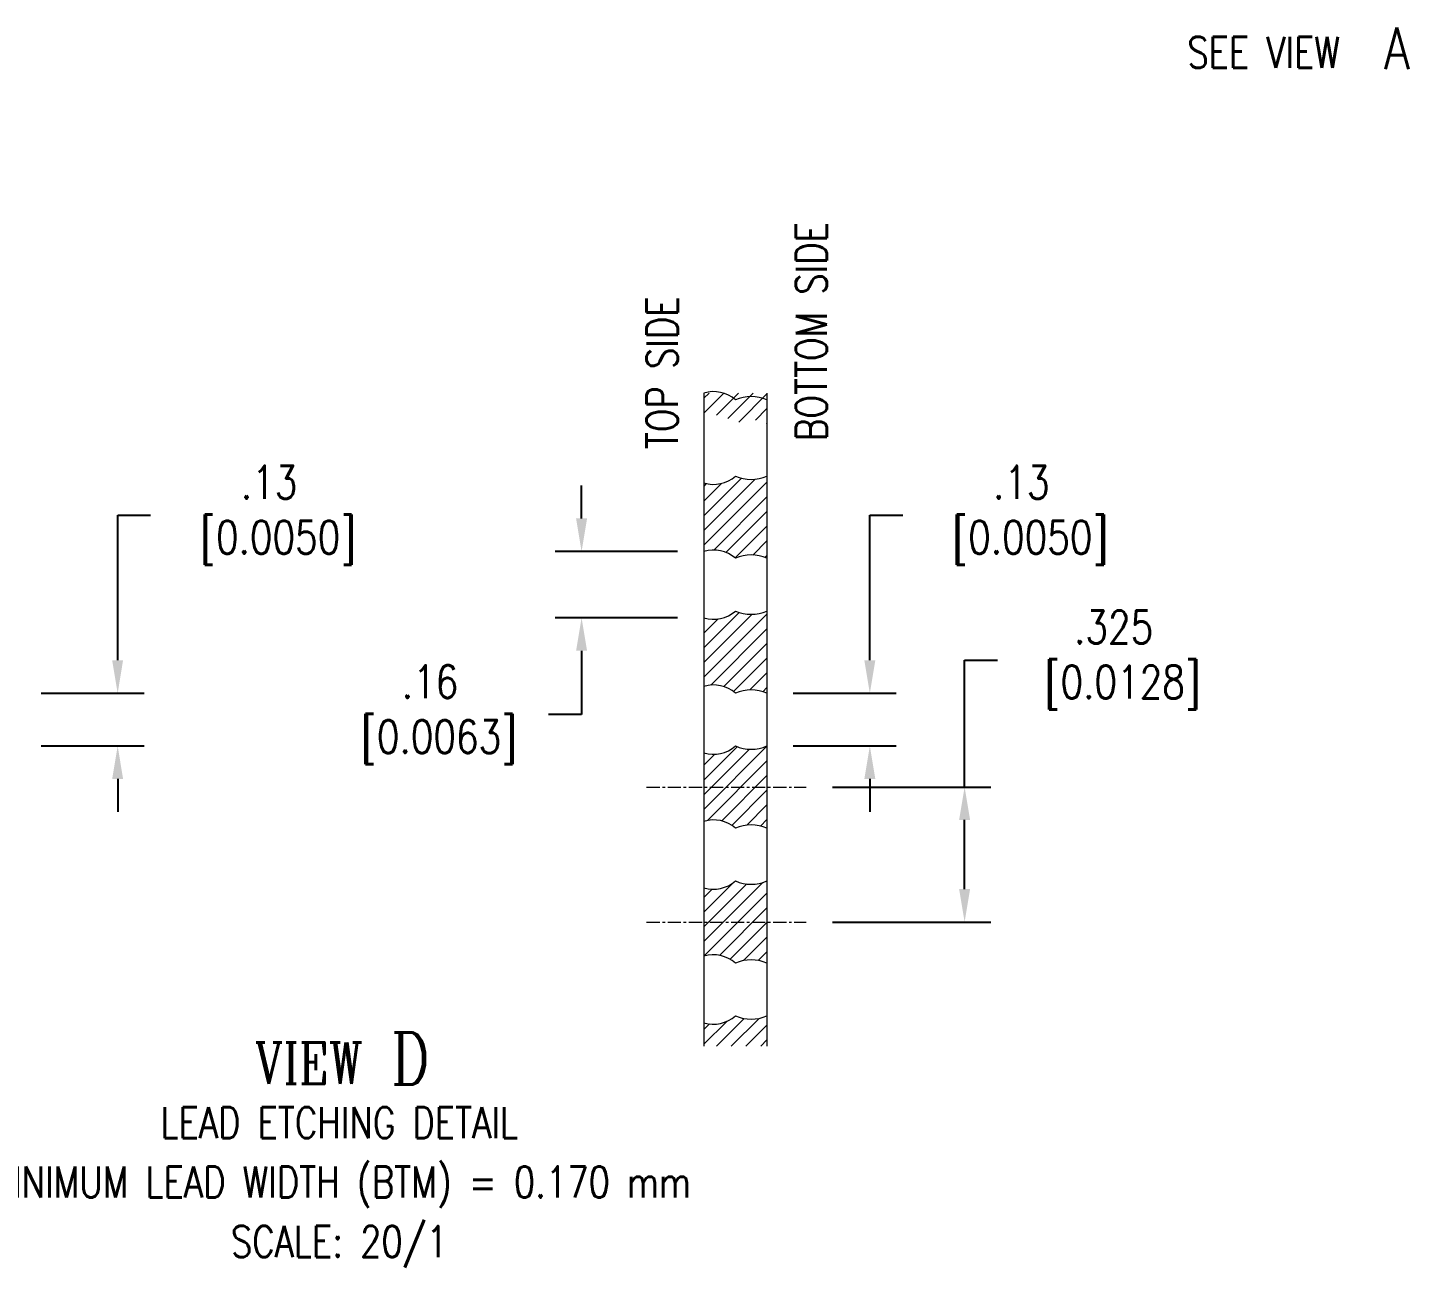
# Model space of a CAD drawing. Extents: x 38 to 840, y 27 to 530.
# Drawn here: x 336 to 469.1, y 308.9 to 428.3 of the extents above; entities that cross this region are included whole.
import ezdxf
from ezdxf.enums import TextEntityAlignment as Align

# ---------------------------------------------------------------- set-up
doc = ezdxf.new("R2010")
doc.units = 0
doc.header["$LTSCALE"] = 25.4
doc.header["$MEASUREMENT"] = 0
doc.linetypes.add('CENTERX2', pattern=[4, 2.5, -0.5, 0.5, -0.5])
doc.linetypes.add('PHANTOM2', pattern=[1.25, 0.625, -0.125, 0.125, -0.125, 0.125, -0.125])
for name, color, linetype, lineweight in [('SH-01_CENTER', 2, 'CENTERX2', 5), ('SH-01_DIM', 4, 'Continuous', 5), ('SH-01_NOTES', 3, 'Continuous', 5), ('SH-01_OBJECT', 7, 'Continuous', 5), ('SH-01_PHANTOM', 1, 'PHANTOM2', 5)]:
    doc.layers.add(name, color=color, linetype=linetype, lineweight=lineweight)
doc.styles.add('COMPLEX', font='COMPLEX', dxfattribs={"width": 0.8})
doc.styles.add('SIMPLEX', font='SIMPLEX.shx', dxfattribs={"width": 0.8})
doc.styles.get("Standard").update_dxf_attribs({"font": 'simplex.shx', "width": 0.82})
doc.dimstyles.get("Standard").update_dxf_attribs({"dimtxt": 3, "dimasz": 4, "dimexe": 1.5, "dimexo": 0.75, "dimgap": 1, "dimtad": 0, "dimdec": 3, "dimlfac": 0.25, "dimzin": 0, "dimdsep": 46, "dimtxsty": 'SIMPLEX', "dimcen": 0.5, "dimadec": 0, "dimazin": 0, "dimtp": 0.025, "dimtfac": 1, "dimtdec": 3, "dimtofl": 0, "dimtmove": 0, "dimatfit": 3, "dimfxl": 1, "dimtolj": 1, "dimtzin": 0, "dimarcsym": 0})

# ---------------------------------------------------------------- blocks, each defined once
blk = doc.blocks.new('*D8')
at = {"layer": 'Defpoints', "color": 0, "transparency": 16777216}
for p in [(411.03, 355.17), (426.31, 355.17), (411.03, 342.17)]:
    blk.add_point(p, dxfattribs=at)
at = {"layer": 'SH-01_DIM', "color": 0, "lineweight": -2, "transparency": 16777216}
for p, q in [((426.31, 355.17), (426.31, 367.41)), ((426.31, 367.41), (429.49, 367.41)), ((413.57, 355.17), (428.85, 355.17)), ((426.31, 345.35), (426.31, 352)), ((413.57, 342.17), (428.85, 342.17))]:
    blk.add_line(p, q, dxfattribs=at)
at = {"layer": 'SH-01_DIM', "color": 0, "transparency": 16777216}
for points in [[(425.78, 352), (426.84, 352), (426.31, 355.17)], [(425.78, 345.35), (426.84, 345.35), (426.31, 342.17)]]:
    blk.add_solid(points, dxfattribs=at)
at = {"layer": 'SH-01_DIM', "color": 0, "transparency": 16777216, "insert": (440.67, 367.41), "char_height": 3.175, "attachment_point": 5, "style": 'SIMPLEX'}
blk.add_mtext('\\A1;.325\\P [0.0128]', dxfattribs=at)
blk = doc.blocks.new('*D9')
at = {"layer": 'Defpoints', "color": 0, "transparency": 16777216}
for p in [(407.27, 364.21), (407.27, 359.13), (417.18, 359.13)]:
    blk.add_point(p, dxfattribs=at)
at = {"layer": 'SH-01_DIM', "color": 0, "lineweight": -2, "transparency": 16777216}
for p, q in [((417.18, 367.39), (417.18, 381.36)), ((417.18, 381.36), (420.35, 381.36)), ((409.81, 364.21), (419.72, 364.21)), ((409.81, 359.13), (419.72, 359.13)), ((417.18, 355.96), (417.18, 352.78))]:
    blk.add_line(p, q, dxfattribs=at)
at = {"layer": 'SH-01_DIM', "color": 0, "transparency": 16777216}
for points in [[(416.65, 367.39), (417.71, 367.39), (417.18, 364.21)], [(416.65, 355.96), (417.71, 355.96), (417.18, 359.13)]]:
    blk.add_solid(points, dxfattribs=at)
at = {"layer": 'SH-01_DIM', "color": 0, "transparency": 16777216, "insert": (431.77, 381.36), "char_height": 3.175, "attachment_point": 5, "style": 'SIMPLEX'}
blk.add_mtext('\\A1;.13\\P [0.0050]', dxfattribs=at)
blk = doc.blocks.new('*D10')
at = {"layer": 'Defpoints', "color": 0, "transparency": 16777216}
for p in [(401.19, 377.87), (389.41, 371.47), (401.19, 371.47)]:
    blk.add_point(p, dxfattribs=at)
at = {"layer": 'SH-01_DIM', "color": 0, "lineweight": -2, "transparency": 16777216}
for p, q in [((389.41, 381.05), (389.41, 384.22)), ((398.65, 377.87), (386.87, 377.87)), ((398.65, 371.47), (386.87, 371.47)), ((389.41, 368.3), (389.41, 362.15)), ((389.41, 362.15), (386.23, 362.15))]:
    blk.add_line(p, q, dxfattribs=at)
at = {"layer": 'SH-01_DIM', "color": 0, "transparency": 16777216}
for points in [[(388.88, 381.05), (389.94, 381.05), (389.41, 377.87)], [(388.88, 368.3), (389.94, 368.3), (389.41, 371.47)]]:
    blk.add_solid(points, dxfattribs=at)
at = {"layer": 'SH-01_DIM', "color": 0, "transparency": 16777216, "insert": (374.81, 362.15), "char_height": 3.175, "attachment_point": 5, "style": 'SIMPLEX'}
blk.add_mtext('\\A1;.16\\P [0.0063]', dxfattribs=at)
blk = doc.blocks.new('*D12')
at = {"layer": 'Defpoints', "color": 0, "transparency": 16777216}
for p in [(334.81, 364.21), (334.81, 359.13), (344.72, 359.13)]:
    blk.add_point(p, dxfattribs=at)
at = {"layer": 'SH-01_DIM', "color": 0, "lineweight": -2, "transparency": 16777216}
for p, q in [((344.72, 367.39), (344.72, 381.36)), ((344.72, 381.36), (347.89, 381.36)), ((337.35, 364.21), (347.26, 364.21)), ((337.35, 359.13), (347.26, 359.13)), ((344.72, 355.96), (344.72, 352.78))]:
    blk.add_line(p, q, dxfattribs=at)
at = {"layer": 'SH-01_DIM', "color": 0, "transparency": 16777216}
for points in [[(344.19, 367.39), (345.24, 367.39), (344.72, 364.21)], [(344.19, 355.96), (345.24, 355.96), (344.72, 359.13)]]:
    blk.add_solid(points, dxfattribs=at)
at = {"layer": 'SH-01_DIM', "color": 0, "transparency": 16777216, "insert": (359.31, 381.36), "char_height": 3.175, "attachment_point": 5, "style": 'SIMPLEX'}
blk.add_mtext('\\A1;.13\\P [0.0050]', dxfattribs=at)

msp = doc.modelspace()

# ---------------------------------------------------------------- hatches: boundary and pattern name
at = {"layer": 'SH-01_PHANTOM'}
h = msp.add_hatch(dxfattribs=at)
h.set_pattern_fill('ANSI31', color=256, scale=8)
h.set_pattern_definition([(45, (238.0405, 288.8664), (-0.707107, 0.707107), [])])
h.paths.add_polyline_path([(407.27291, 393.13093), (401.19291, 393.13093), (401.19291, 390.87093, -0.260203531), (404.23291, 390.21093, -0.209043947), (407.27291, 390.21093)])
h.paths.add_polyline_path([(407.27291, 385.13093, -0.209043947), (404.23291, 385.13093, -0.260203531), (401.19291, 384.47093), (401.19291, 377.87093, -0.260203531), (404.23291, 377.21093, -0.209043947), (407.27291, 377.21093)])
h.paths.add_polyline_path([(407.27291, 372.13093, -0.209043947), (404.23291, 372.13093, -0.260203531), (401.19291, 371.47093), (401.19291, 364.87093, -0.260203531), (404.23291, 364.21093, -0.209043947), (407.27291, 364.21093)])
h.paths.add_polyline_path([(407.27291, 359.13093, -0.209043947), (404.23291, 359.13093, -0.260203531), (401.19291, 358.47093), (401.19291, 355.17093), (407.27291, 355.17093)])
h.paths.add_polyline_path([(407.27291, 355.17093), (401.19291, 355.17093), (401.19291, 351.87093, -0.260203531), (404.23291, 351.21093, -0.209043947), (407.27291, 351.21093)])
h.paths.add_polyline_path([(407.27291, 346.13093, -0.209043947), (404.23291, 346.13093, -0.260203531), (401.19291, 345.47093), (401.19291, 342.17093), (407.27291, 342.17093)])
h.paths.add_polyline_path([(407.27291, 342.17093), (401.19291, 342.17093), (401.19291, 338.87093, -0.260203531), (404.23291, 338.21093, -0.209043947), (407.27291, 338.21093)])
h.paths.add_polyline_path([(407.27291, 333.13093, -0.209043947), (404.23291, 333.13093, -0.260203531), (401.19291, 332.47093), (401.19291, 330.21093), (407.27291, 330.21093)])

# ---------------------------------------------------------------- linework, layer by layer
at = {"layer": 'SH-01_CENTER', "ltscale": 0.02}
for p, q in [((395.67952, 355.17093), (411.03251, 355.17093)), ((395.67952, 342.17093), (411.03251, 342.17093))]:
    msp.add_line(p, q, dxfattribs=at)
at = {"layer": 'SH-01_OBJECT'}
for p, q in [((401.19291, 393.13093), (401.19291, 330.21093)), ((407.27291, 393.13093), (407.27291, 330.21093))]:
    msp.add_line(p, q, dxfattribs=at)
for centre, radius, start, end in [((402.12172, 390.07789), 3.19119, 48.5805992, 106.921154), ((405.75291, 388.9942), 3.79447, 66.3853901, 113.6146099), ((402.12172, 387.52396), 3.19119, 253.078846, 311.4194008), ((405.75291, 388.60765), 3.79447, 246.3853901, 293.6146099), ((402.12172, 374.81789), 3.19119, 48.5805992, 106.921154), ((405.75291, 373.7342), 3.79447, 66.3853901, 113.6146099), ((402.12172, 374.52396), 3.19119, 253.078846, 311.4194008), ((405.75291, 375.60765), 3.79447, 246.3853901, 293.6146099), ((402.12172, 361.81789), 3.19119, 48.5805992, 106.921154), ((405.75291, 360.7342), 3.79447, 66.3853901, 113.6146099), ((402.12172, 361.52396), 3.19119, 253.078846, 311.4194008), ((405.75291, 362.60765), 3.79447, 246.3853901, 293.6146099), ((402.12172, 348.81789), 3.19119, 48.5805992, 106.921154), ((405.75291, 347.7342), 3.79447, 66.3853901, 113.6146099), ((402.12172, 348.52396), 3.19119, 253.078846, 311.4194008), ((405.75291, 349.60765), 3.79447, 246.3853901, 293.6146099), ((402.12172, 335.81789), 3.19119, 48.5805992, 106.921154), ((405.75291, 334.7342), 3.79447, 66.3853901, 113.6146099), ((402.12172, 335.52396), 3.19119, 253.078846, 311.4194008), ((405.75291, 336.60765), 3.79447, 246.3853901, 293.6146099)]:
    msp.add_arc(centre, radius, start, end, dxfattribs=at)

# ---------------------------------------------------------------- texts
at = {"layer": 'SH-01_NOTES', "width": 0.8}
msp.add_text('SEE VIEW', height=3, dxfattribs=at).set_placement((447.76701, 424.45781))
at = {"layer": 'SH-01_NOTES', "linetype": 'Continuous', "width": 0.8}
for s, p in [('BOTTOM SIDE', (413.04826, 399.05682)), ('TOP SIDE', (398.6688, 395.08205))]:
    msp.add_text(s, height=3, rotation=90, dxfattribs=at).set_placement(p, align=Align.CENTER)
at = {"layer": 'SH-01_NOTES', "linetype": 'Continuous', "style": 'COMPLEX', "width": 0.8}
msp.add_text('VIEW', height=4, dxfattribs=at).set_placement((363.13438, 328.57866), align=Align.MIDDLE)
at = {"layer": 'SH-01_NOTES', "linetype": 'Continuous', "width": 0.8}
for s, p in [('LEAD ETCHING DETAIL', (366.06808, 321.35066)), ('MINIMUM LEAD WIDTH (BTM) = 0.170 mm', (366.06808, 315.62597)), ('SCALE: 20/1', (366.06808, 309.90129))]:
    msp.add_text(s, height=3, dxfattribs=at).set_placement(p, align=Align.CENTER)
at = {"layer": 'SH-01_NOTES', "width": 0.8}
msp.add_attdef('A', (466.73046, 424.334), 'A', height=4, dxfattribs=at)
at = {"layer": 'SH-01_NOTES', "style": 'COMPLEX', "width": 0.8}
msp.add_attdef('D', (371.05027, 326.51792), 'Y', height=5, dxfattribs=at)

# ---------------------------------------------------------------- dimensions: what is measured, and where the dimension line sits
at = {"layer": 'SH-01_DIM'}
for base, p1, p2, override, picture, middle in [((344.71512, 359.13093), (334.81068, 364.21093), (334.81068, 359.13093), {"dimscale": 25.4, "dimtxt": 0.125, "dimasz": 0.125, "dimexe": 0.1, "dimexo": 0.1, "dimgap": 0.09, "dimtih": 1, "dimtoh": 1, "dimdec": 2, "dimlfac": 0.025, "dimzin": 4, "dimpost": '\\X', "dimcen": -0.09}, '*D12', (359.30803, 381.36187)), ((417.17735, 359.13093), (407.27291, 364.21093), (407.27291, 359.13093), {"dimscale": 25.4, "dimtxt": 0.125, "dimasz": 0.125, "dimexe": 0.1, "dimexo": 0.1, "dimgap": 0.09, "dimtih": 1, "dimtoh": 1, "dimdec": 2, "dimlfac": 0.025, "dimzin": 4, "dimpost": '\\X', "dimcen": -0.09}, '*D9', (431.77025, 381.36187)), ((389.40636, 371.47093), (401.19291, 377.87093), (401.19291, 371.47093), {"dimscale": 25.4, "dimtxt": 0.125, "dimasz": 0.125, "dimexe": 0.1, "dimexo": 0.1, "dimgap": 0.09, "dimtih": 1, "dimtoh": 1, "dimdec": 2, "dimlfac": 0.025, "dimzin": 4, "dimpost": '\\X', "dimcen": -0.09}, '*D10', (374.81345, 362.15085)), ((426.31403, 355.17093), (411.03251, 342.17093), (411.03251, 355.17093), {"dimscale": 25.4, "dimtxt": 0.125, "dimasz": 0.125, "dimexe": 0.1, "dimexo": 0.1, "dimgap": 0.09, "dimtih": 1, "dimtoh": 1, "dimlfac": 0.025, "dimzin": 4, "dimpost": '\\X', "dimcen": -0.09}, '*D8', (440.66503, 367.41128))]:
    dim = msp.add_linear_dim(base=base, p1=p1, p2=p2, angle=90, dimstyle='Standard', override=override, dxfattribs=at)
    dim.commit()
    dim.dimension.update_dxf_attribs({"geometry": picture, "text_midpoint": middle, "dimtype": 128})

doc.saveas('drawing.dxf')
